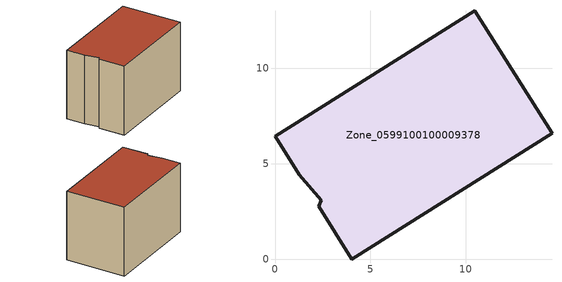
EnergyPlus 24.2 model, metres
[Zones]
Zone_0599100100009378
 floor ground (C_G): 2.29,2.77 2.41,3.07 1.26,4.41 0,6.42 10.47,12.99 14.51,6.57 4.03,0 z0
 wall outside (C_F): 1.26,4.41 2.41,3.07 2.29,2.77 4.03,0 14.51,6.57 10.47,12.99 0,6.42 1.26,4.41 z0:8.82
 roof outside (C_R): 2.41,3.07 2.29,2.77 4.03,0 14.51,6.57 10.47,12.99 0,6.42 1.26,4.41 z8.82
[BUILDING]
Pand.0599100100009378: North Axis=0; Terrain=City; Loads Convergence Tolerance Value=0.04; Temperature Convergence Tolerance Value=0.4; Solar Distribution=FullExterior; Maximum Number of Warmup Days=25; Minimum Number of Warmup Days=1
[Site:Location]
Rotterdam.The.Hague.AP_ZH_NLD Design_Conditions: Latitude=51.96; Longitude=4.45; Time Zone=1; Elevation=-4.5
[SITE:GROUNDTEMPERATURE:BUILDINGSURFACE]
18, 18, 18, 18, 18, 18, 18, 18, 18, 18, 18, 18
[MATERIAL] Thermal Absorptance=0.9; Solar Absorptance=0.7; Visible Absorptance=0.7
Name | Roughness | Thickness | Conductivity | Density | Specific Heat
G.TI.2015-2018 | MediumSmooth | 0.15 | 0.0428571 | 540 | 1210
F.TI.2015-2018 | Rough | 0.3 | 0.0666667 | 1920 | 840
R.TI.2015-2018 | MediumRough | 0.2 | 0.0333333 | 1500 | 1000
[CONSTRUCTION]
C_G: G.TI.2015-2018
C_F: F.TI.2015-2018
C_R: R.TI.2015-2018
[ZONE]
Zone_0599100100009378: Type=1; Multiplier=1; Ceiling Height=Autocalculate; Volume=Autocalculate; Floor Area=autocalculate; Part of Total Floor Area=Yes
[ZONEINFILTRATION:DESIGNFLOWRATE]
Infil_Zone_0599100100009378: Zone or ZoneList or Space or SpaceList=Zone_0599100100009378; Schedule=AlwaysOn; Design Flow Rate Calculation Method=Flow/Area; Flow Rate per Floor Area=0.0015; Constant Term Coefficient=1; Temperature Term Coefficient=0; Velocity Term Coefficient=0; Velocity Squared Term Coefficient=0
[HVACTEMPLATE:ZONE:IDEALLOADSAIRSYSTEM]
Zone_0599100100009378: Maximum Heating Supply Air Temperature=50; Minimum Cooling Supply Air Temperature=13; Maximum Heating Supply Air Humidity Ratio=0.0156; Minimum Cooling Supply Air Humidity Ratio=0.0077; Heating Limit=NoLimit; Cooling Limit=NoLimit; Dehumidification Control Type=ConstantSensibleHeatRatio; Cooling Sensible Heat Ratio=0.7; Dehumidification Setpoint=60; Humidification Control Type=None; Humidification Setpoint=30; Outdoor Air Method=None; Outdoor Air Flow Rate per Person=0.00944; Outdoor Air Flow Rate per Zone Floor Area=0; Outdoor Air Flow Rate per Zone=0; Demand Controlled Ventilation Type=None; Outdoor Air Economizer Type=NoEconomizer; Heat Recovery Type=None; Sensible Heat Recovery Effectiveness=0.7; Latent Heat Recovery Effectiveness=0.65
[ZONECONTROL:THERMOSTAT]
ThermostatControl_Zone_0599100100009378: Zone or ZoneList=Zone_0599100100009378; Control Type Schedule=DualSetpointControlType; Control 1=Thermostat_Zone_0599100100009378; Temperature Difference Between Cutout And Setpoint=0
[THERMOSTATSETPOINT:DUALSETPOINT]
Thermostat_Zone_0599100100009378: Heating Setpoint Temperature Schedule=HeatingSetpoint_Zone_0599100100009378; Cooling Setpoint Temperature Schedule=CoolingSetpoint_Zone_0599100100009378
[SCHEDULE:COMPACT]
HeatingSetpoint_Zone_0599100100009378: Through: 12/31, For: AllDays, Until: 24:00, 21
CoolingSetpoint_Zone_0599100100009378: Through: 12/31, For: AllDays, Until: 24:00, 24
DualSetpointControlType: Through: 12/31, For: AllDays, Until: 24:00, 4
AlwaysOn: Through: 12/31, For: AllDays, Until: 24:00, 1
